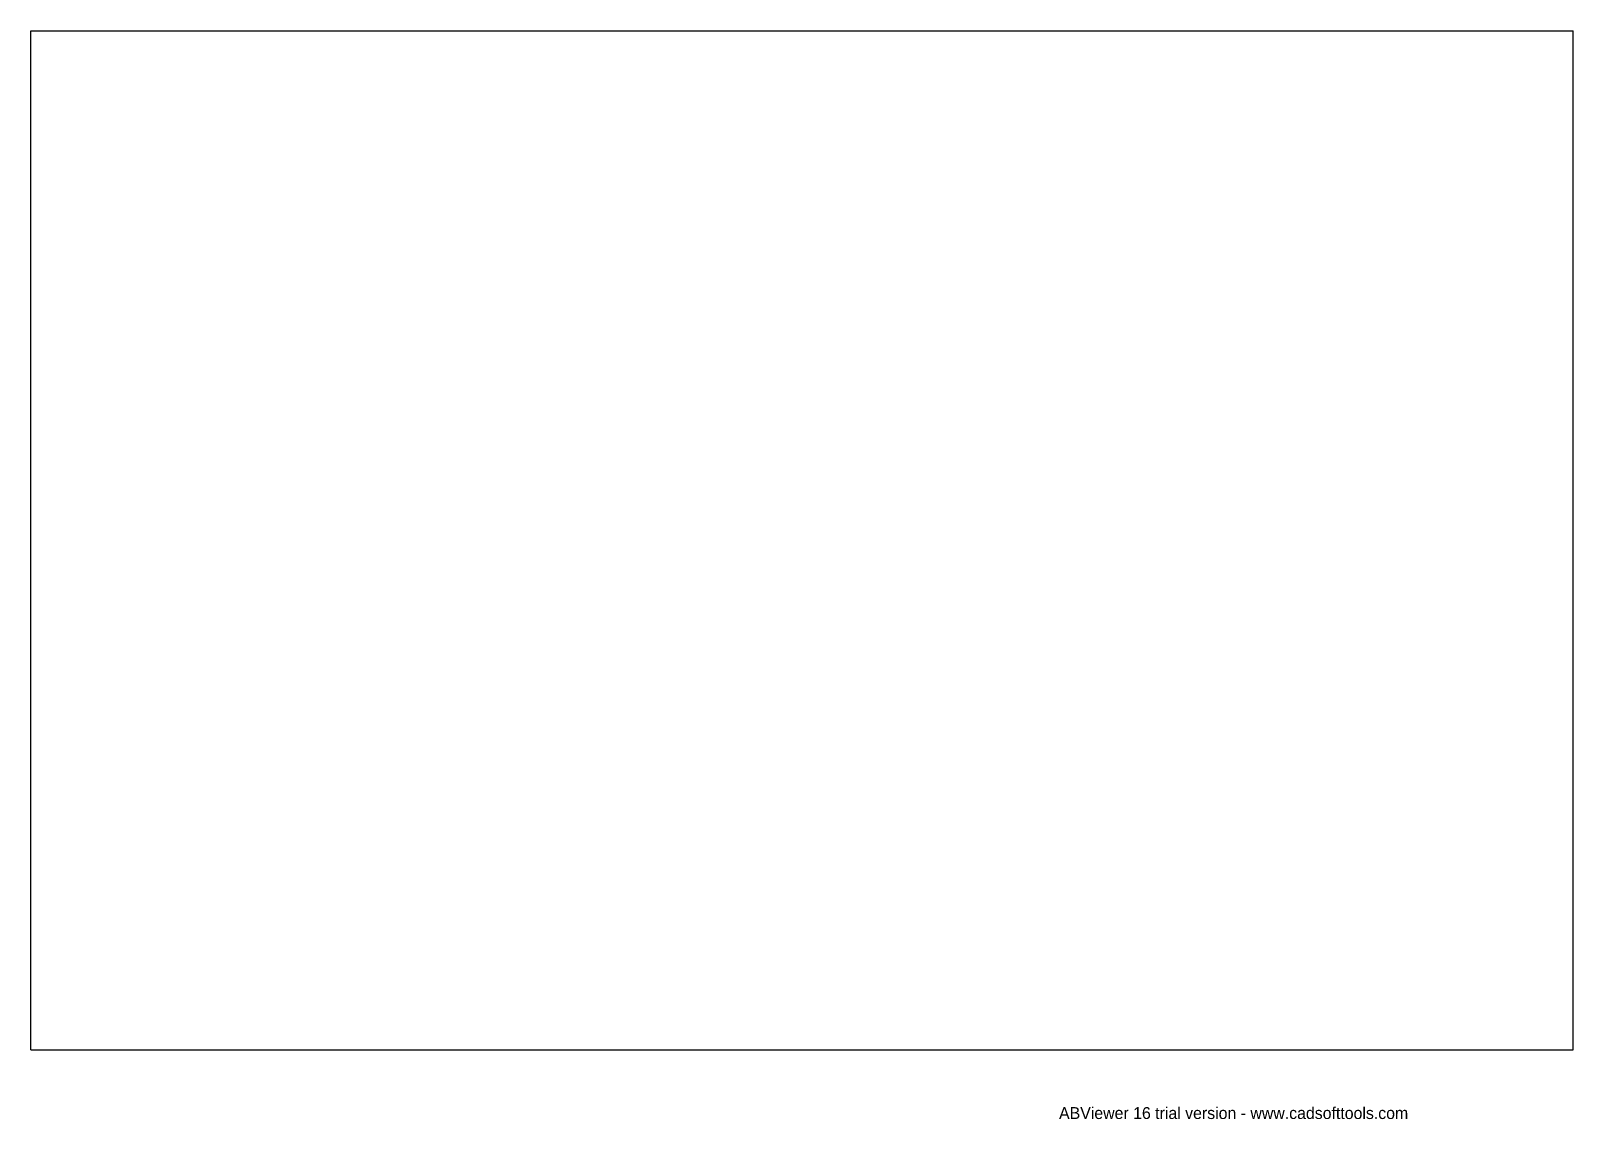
# Model space of a CAD drawing. Header units: millimetres. Extents: x 0 to 280, y -13 to 185.
import ezdxf

# ---------------------------------------------------------------- set-up
doc = ezdxf.new("R2010")
doc.units = ezdxf.units.MM
doc.layers.get('0').update_dxf_attribs({"linetype": 'CONTINUOUS'})

# ---------------------------------------------------------------- blocks, each defined once
blk = doc.blocks.new('ABViewer')
at = {"color": 1, "insert": (0, 0), "char_height": 0.05, "attachment_point": 1}
blk.add_mtext('ABViewer 16 trial version - www.cadsofttools.com', dxfattribs=at)

msp = doc.modelspace()

# ---------------------------------------------------------------- linework, layer by layer
at = {"color": 7, "linetype": 'CONTINUOUS'}
for p, q in [((0, 0), (0, 185)), ((0, 185), (280, 185)), ((280, 0), (280, 185)), ((0, 0), (280, 0))]:
    msp.add_line(p, q, dxfattribs=at)

# ---------------------------------------------------------------- block references
at = {"xscale": 43.0769230769231, "yscale": 43.0769230769231}
msp.add_blockref('ABViewer', (186.67, -10.41), dxfattribs=at)

doc.saveas('drawing.dxf')
